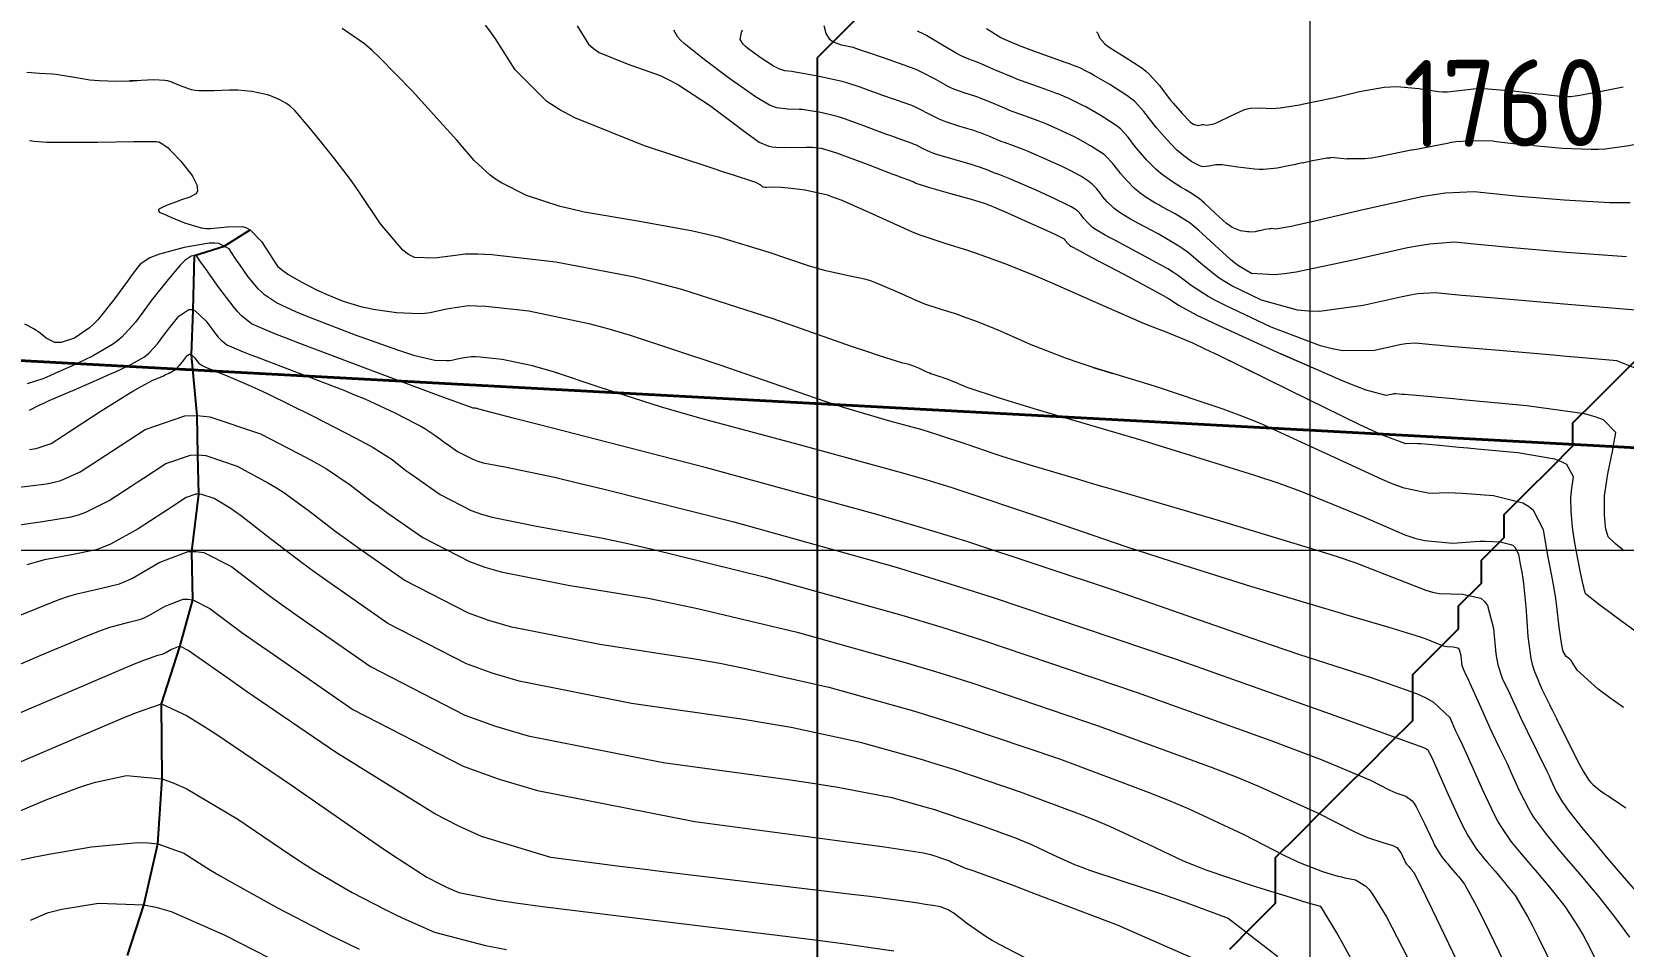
# Model space of a CAD drawing. Header units: millimetres. Extents: x 837475 to 838477, y 1189012 to 1191015.
# Drawn here: x 837820.7 to 837890.2, y 1189196.6 to 1189236.5 of the extents above; entities that cross this region are included whole.
import ezdxf

# ---------------------------------------------------------------- set-up
doc = ezdxf.new("R2010")
doc.units = ezdxf.units.MM
doc.header["$LTSCALE"] = 0.3
for name, color, linetype, lineweight in [('COORD', 253, 'Continuous', 20), ('CORREDORVIA', 94, 'Continuous', 40), ('DRENAJE', 5, 'Continuous', 25)]:
    doc.layers.add(name, color=color, linetype=linetype, lineweight=lineweight)
for name, color, linetype, lineweight, true_color in [('COTAS 10', 7, 'Continuous', 9, 0x6e3e2d), ('COTAS INT', 7, 'Continuous', 5, 0x9fa19f), ('Escorrentias', 7, 'Continuous', 25, 0x00a8ad)]:
    doc.layers.add(name, color=color, linetype=linetype, lineweight=lineweight, true_color=true_color)
doc.styles.get("Standard").update_dxf_attribs({"font": 'isocp2.shx', "bigfont": '@extfont2.shx'})

msp = doc.modelspace()

# ---------------------------------------------------------------- linework, layer by layer
at = {"layer": 'COORD'}
for p, q in [((837876.514, 1189013.872), (837876.514, 1191013.872)), ((837476.514, 1189213.872), (838476.514, 1189213.872))]:
    msp.add_line(p, q, dxfattribs=at)
at = {"layer": 'CORREDORVIA'}
msp.add_lwpolyline([(837918.48, 1189883.493), (837925.042, 1189453.383), (837902.497, 1189217.712), (837593.191, 1189234.399), (837666.017, 1189670.117), (837623.316, 1189818.024), (837548.503, 1190011.455), (837506.88, 1190461.595), (837936.282, 1190278.252), (837938.054, 1190355.403), (837933.054, 1190517.446), (837913.685, 1190646.739), (837916.913, 1190801.892), (837910.676, 1191000.965), (838213.029, 1190992.912), (838237.174, 1190821.339), (838237.001, 1190602.875), (838240.031, 1190437.198), (838238.102, 1190145.726), (838184.199, 1189898.277), (837758.842, 1190109.914), (837918.48, 1189883.493)], dxfattribs=at)
at = {"layer": 'COTAS 10'}
for points in [[(837891.015, 1189221.713), (837889.916, 1189222.143), (837888.255, 1189222.294), (837887.715, 1189222.342), (837887.14, 1189222.392), (837884.772, 1189222.594), (837882.634, 1189222.776), (837882.203, 1189222.814), (837881.843, 1189222.845), (837881.125, 1189222.913), (837880.692, 1189222.883), (837880.511, 1189222.854), (837880.304, 1189222.815), (837879.334, 1189222.599), (837877.946, 1189222.587), (837877.475, 1189222.678), (837876.966, 1189222.809), (837874.812, 1189223.622), (837872.815, 1189224.558), (837872.405, 1189224.766), (837872.056, 1189224.953), (837871.313, 1189225.443), (837870.769, 1189225.864), (837870.547, 1189226.007), (837870.294, 1189226.161), (837869.12, 1189226.812), (837867.982, 1189227.416), (837867.752, 1189227.54), (837867.558, 1189227.645), (837867.161, 1189227.869), (837867.007, 1189227.98), (837866.967, 1189228.014), (837866.927, 1189228.05), (837866.788, 1189228.19), (837866.663, 1189228.334), (837866.631, 1189228.372), (837866.601, 1189228.41), (837866.503, 1189228.539), (837866.384, 1189228.666), (837866.34, 1189228.702), (837866.292, 1189228.739), (837866.079, 1189228.876), (837865.696, 1189229.072), (837865.54, 1189229.146), (837865.363, 1189229.229), (837864.545, 1189229.6), (837863.73, 1189229.96), (837863.555, 1189230.035), (837863.401, 1189230.1), (837863.029, 1189230.247), (837862.799, 1189230.33), (837862.734, 1189230.355), (837862.67, 1189230.381), (837862.436, 1189230.48), (837862.073, 1189230.612), (837861.927, 1189230.659), (837861.762, 1189230.709), (837861.002, 1189230.929), (837860.243, 1189231.155), (837860.078, 1189231.21), (837859.934, 1189231.262), (837859.578, 1189231.423), (837859.309, 1189231.565), (837859.22, 1189231.605), (837859.124, 1189231.645), (837858.725, 1189231.79), (837858.194, 1189231.976), (837858.015, 1189232.042), (837857.822, 1189232.113), (837857.01, 1189232.42), (837856.163, 1189232.722), (837855.948, 1189232.79), (837855.741, 1189232.852), (837855.066, 1189233.016), (837854.479, 1189233.108), (837854.328, 1189233.124), (837854.182, 1189233.135), (837853.698, 1189233.14), (837853.206, 1189233.209), (837853.056, 1189233.261), (837852.899, 1189233.327), (837852.281, 1189233.683), (837851.536, 1189234.205), (837851.3, 1189234.376), (837851.05, 1189234.558), (837850.039, 1189235.311), (837849.169, 1189236.012), (837849.008, 1189236.162), (837848.882, 1189236.292), (837848.718, 1189236.604)], [(837867.186, 1189236.531), (837867.227, 1189236.48), (837867.241, 1189236.453), (837867.256, 1189236.422), (837867.317, 1189236.262), (837867.53, 1189236.014), (837867.64, 1189235.927), (837867.773, 1189235.831), (837868.437, 1189235.419), (837869.16, 1189234.945), (837869.33, 1189234.81), (837869.486, 1189234.674), (837869.939, 1189234.173), (837870.313, 1189233.675), (837870.418, 1189233.541), (837870.525, 1189233.409), (837870.92, 1189232.95), (837871.271, 1189232.599), (837871.349, 1189232.536), (837871.42, 1189232.488), (837871.61, 1189232.437), (837871.753, 1189232.467), (837871.794, 1189232.469), (837871.836, 1189232.47), (837871.994, 1189232.449), (837872.252, 1189232.488), (837872.357, 1189232.525), (837872.476, 1189232.574), (837873.027, 1189232.846), (837873.623, 1189233.112), (837873.77, 1189233.156), (837873.909, 1189233.189), (837874.348, 1189233.201), (837874.845, 1189233.18), (837875.021, 1189233.191), (837875.213, 1189233.209), (837876.048, 1189233.337), (837876.172, 1189233.363), (837877.024, 1189233.534), (837877.306, 1189233.595), (837877.593, 1189233.66), (837878.671, 1189233.919), (837879.745, 1189234.108), (837880.03, 1189234.128), (837880.309, 1189234.135), (837881.268, 1189234.042), (837882.114, 1189233.92), (837882.32, 1189233.908), (837882.515, 1189233.905), (837883.788, 1189234.045), (837884.023, 1189234.047), (837884.28, 1189234.04), (837885.388, 1189233.947), (837886.466, 1189233.822), (837886.704, 1189233.795), (837886.915, 1189233.772), (837887.462, 1189233.718), (837887.819, 1189233.704), (837887.911, 1189233.706), (837888, 1189233.711), (837888.298, 1189233.75), (837888.759, 1189233.842), (837888.951, 1189233.879), (837889.171, 1189233.922), (837890.199, 1189234.12)], [(837820.558, 1189231.778), (837820.763, 1189231.742), (837821.316, 1189231.71), (837821.59, 1189231.706), (837821.916, 1189231.703), (837823.529, 1189231.71), (837825.112, 1189231.726)], [(837824.923, 1189231.724), (837825.112, 1189231.726), (837825.419, 1189231.729), (837825.669, 1189231.732), (837826.097, 1189231.739), (837826.176, 1189231.723), (837826.206, 1189231.712), (837826.239, 1189231.698), (837826.388, 1189231.622), (837826.611, 1189231.449), (837826.691, 1189231.373), (837826.779, 1189231.286), (837827.164, 1189230.87), (837827.539, 1189230.412), (837827.621, 1189230.298), (837827.693, 1189230.189), (837827.875, 1189229.842), (837827.9, 1189229.57), (837827.874, 1189229.508), (837827.833, 1189229.452), (837827.566, 1189229.3), (837827.193, 1189229.177), (837827.087, 1189229.139), (837826.978, 1189229.1), (837826.572, 1189228.947), (837826.266, 1189228.803), (837826.22, 1189228.77), (837826.191, 1189228.739), (837826.228, 1189228.651), (837826.488, 1189228.535), (837826.6, 1189228.487), (837826.728, 1189228.431), (837827.336, 1189228.172), (837828.059, 1189227.961), (837828.26, 1189227.936), (837828.462, 1189227.925), (837829.194, 1189228.008), (837829.871, 1189228.017), (837830.038, 1189227.959), (837830.197, 1189227.877), (837830.695, 1189227.362), (837831.07, 1189226.782), (837831.152, 1189226.658), (837831.223, 1189226.55), (837831.399, 1189226.29), (837831.624, 1189226.089), (837831.727, 1189226.018), (837831.847, 1189225.94), (837832.425, 1189225.602), (837833.128, 1189225.24), (837833.326, 1189225.147), (837833.526, 1189225.057), (837834.262, 1189224.759), (837835.074, 1189224.513), (837835.322, 1189224.457), (837835.58, 1189224.405), (837836.597, 1189224.261), (837837.59, 1189224.218), (837837.834, 1189224.23), (837838.065, 1189224.254), (837838.783, 1189224.426), (837839.719, 1189224.559), (837840.085, 1189224.557), (837840.499, 1189224.539), (837842.383, 1189224.334), (837844.994, 1189223.781), (837845.867, 1189223.543), (837846.804, 1189223.268), (837850.729, 1189221.967), (837851.82, 1189221.589)], [(837850.729, 1189221.967), (837854.51, 1189220.655), (837855.357, 1189220.372), (837856.117, 1189220.125), (837858.14, 1189219.522), (837859.545, 1189219.139), (837859.915, 1189219.029), (837860.278, 1189218.918), (837861.521, 1189218.506), (837862.69, 1189218.103), (837863.005, 1189217.998), (837863.318, 1189217.896), (837864.418, 1189217.553), (837866.297, 1189216.997), (837867.1, 1189216.761), (837868.025, 1189216.49), (837872.39, 1189215.215), (837876.768, 1189213.891), (837877.702, 1189213.589), (837878.516, 1189213.315), (837880.451, 1189212.56), (837881.566, 1189212.117), (837881.863, 1189212.041), (837882.156, 1189211.985), (837883.17, 1189211.949), (837883.974, 1189211.777), (837884.134, 1189211.635), (837884.267, 1189211.453), (837884.522, 1189210.452), (837884.631, 1189209.341), (837884.672, 1189209.089), (837884.719, 1189208.861), (837884.926, 1189208.235), (837885.163, 1189207.757), (837885.228, 1189207.622), (837885.293, 1189207.485), (837885.523, 1189206.979), (837885.802, 1189206.373), (837885.897, 1189206.173), (837885.999, 1189205.96), (837886.435, 1189205.074), (837886.859, 1189204.213), (837886.955, 1189204.015), (837887.041, 1189203.835), (837887.274, 1189203.331), (837887.545, 1189202.856), (837887.656, 1189202.694), (837887.781, 1189202.519), (837888.364, 1189201.778), (837889.054, 1189200.95), (837889.248, 1189200.72), (837889.443, 1189200.49), (837890.156, 1189199.658), (837890.817, 1189198.883)], [(837819.878, 1189216.593), (837821.302, 1189216.772), (837821.63, 1189216.843), (837821.929, 1189216.923), (837822.769, 1189217.289), (837823.603, 1189217.833), (837823.898, 1189218.026), (837824.221, 1189218.236), (837825.619, 1189219.146), (837827.351, 1189219.743), (837827.884, 1189219.756), (837828.44, 1189219.703), (837830.645, 1189218.962), (837832.679, 1189217.905), (837833.129, 1189217.654), (837833.529, 1189217.42), (837834.565, 1189216.722), (837835.486, 1189216.016), (837835.815, 1189215.777), (837836.175, 1189215.519), (837837.739, 1189214.43), (837839.791, 1189213.372), (837840.459, 1189213.134), (837841.17, 1189212.919), (837844.098, 1189212.342), (837847.584, 1189211.771), (837848.647, 1189211.56), (837849.753, 1189211.325), (837854.098, 1189210.288), (837858.928, 1189208.939), (837860.34, 1189208.508), (837861.783, 1189208.052), (837867.26, 1189206.2), (837872.188, 1189204.39), (837873.285, 1189203.961), (837874.265, 1189203.563), (837876.838, 1189202.39), (837878.388, 1189201.6), (837878.723, 1189201.444), (837879.018, 1189201.315), (837879.742, 1189201.076), (837880.135, 1189200.97), (837880.222, 1189200.924), (837880.298, 1189200.872), (837880.491, 1189200.623), (837880.607, 1189200.373), (837880.634, 1189200.319), (837880.659, 1189200.272), (837880.733, 1189200.156), (837880.793, 1189200.083), (837880.827, 1189200.043), (837880.89, 1189199.97), (837880.954, 1189199.894), (837880.972, 1189199.872), (837880.991, 1189199.849), (837881.059, 1189199.763), (837881.556, 1189198.767), (837881.845, 1189198.17), (837882.2, 1189197.435), (837884.027, 1189193.621)], [(837864.398, 1189195.885), (837862.947, 1189196.632), (837862.618, 1189196.819), (837862.319, 1189196.998), (837861.501, 1189197.575), (837860.952, 1189198.002), (837860.823, 1189198.087), (837860.704, 1189198.157), (837860.358, 1189198.289), (837860.024, 1189198.338), (837859.913, 1189198.356), (837859.793, 1189198.376), (837859.293, 1189198.462), (837857.934, 1189198.648), (837857.273, 1189198.732), (837856.488, 1189198.829), (837848.362, 1189199.805), (837847.323, 1189199.933), (837846.347, 1189200.054), (837843.333, 1189200.438), (837840.302, 1189201.352), (837839.315, 1189201.807), (837838.262, 1189202.349), (837833.925, 1189205.037), (837830.045, 1189207.702), (837829.28, 1189208.23), (837828.65, 1189208.667), (837827.494, 1189209.487), (837827.212, 1189209.632), (837827.132, 1189209.643), (837827.052, 1189209.641), (837826.758, 1189209.529), (837826.485, 1189209.37), (837826.417, 1189209.339), (837826.354, 1189209.313), (837826.154, 1189209.264), (837825.427, 1189209), (837825.031, 1189208.839), (837824.55, 1189208.639), (837822.108, 1189207.596), (837819.645, 1189206.54)]]:
    msp.add_lwpolyline(points, dxfattribs=at)
at = {"layer": 'COTAS INT'}
for points in [[(837890.212, 1189206.995), (837889.606, 1189207.424), (837889.106, 1189207.793), (837888.185, 1189208.622), (837887.973, 1189208.979), (837887.92, 1189209.051), (837887.87, 1189209.11), (837887.709, 1189209.228), (837887.574, 1189209.448), (837887.541, 1189209.573), (837887.509, 1189209.725), (837887.405, 1189210.505), (837887.303, 1189211.41), (837887.272, 1189211.641), (837887.239, 1189211.864), (837887.109, 1189212.598), (837886.964, 1189213.343), (837886.921, 1189213.572), (837886.878, 1189213.811), (837886.714, 1189214.758), (837886.277, 1189215.602), (837886.061, 1189215.775), (837885.805, 1189215.923), (837884.536, 1189216.242), (837883.171, 1189216.35), (837882.853, 1189216.365), (837882.561, 1189216.374), (837881.725, 1189216.351), (837880.632, 1189216.578), (837880.178, 1189216.744), (837879.659, 1189216.954), (837877.237, 1189218.085), (837874.35, 1189219.402), (837873.538, 1189219.73), (837872.719, 1189220.041), (837869.717, 1189221.033), (837867.042, 1189221.85), (837866.431, 1189222.052), (837865.875, 1189222.243), (837864.333, 1189222.845), (837863.255, 1189223.324), (837862.993, 1189223.437), (837862.745, 1189223.542), (837861.98, 1189223.85), (837861.325, 1189224.09), (837861.147, 1189224.15), (837860.971, 1189224.209), (837860.348, 1189224.401), (837859.682, 1189224.629), (837859.478, 1189224.709), (837859.266, 1189224.798), (837858.432, 1189225.181), (837857.571, 1189225.548), (837857.343, 1189225.627), (837857.119, 1189225.695), (837856.346, 1189225.859), (837855.354, 1189226.077), (837854.992, 1189226.18), (837854.592, 1189226.301), (837852.831, 1189226.893), (837850.723, 1189227.536), (837850.104, 1189227.689), (837849.47, 1189227.832), (837847.052, 1189228.261), (837844.788, 1189228.651), (837844.25, 1189228.77), (837843.751, 1189228.893), (837842.273, 1189229.376), (837841.177, 1189229.923), (837840.92, 1189230.086), (837840.682, 1189230.254), (837839.988, 1189230.903), (837839.228, 1189231.786), (837838.949, 1189232.101), (837838.64, 1189232.446), (837837.275, 1189233.95), (837835.857, 1189235.405), (837835.515, 1189235.72), (837835.194, 1189235.997), (837834.216, 1189236.678)], [(837892.434, 1189209.079), (837890.019, 1189210.848), (837889.554, 1189211.193), (837889.178, 1189211.475), (837888.555, 1189211.97), (837888.493, 1189212.164), (837888.469, 1189212.256), (837888.444, 1189212.364), (837888.33, 1189212.893), (837888.21, 1189213.493), (837888.181, 1189213.647), (837888.153, 1189213.795), (837888.066, 1189214.285), (837887.997, 1189214.759), (837887.98, 1189214.897), (837887.965, 1189215.038), (837887.917, 1189215.573), (837887.91, 1189216.141), (837887.92, 1189216.303), (837887.934, 1189216.467), (837888.03, 1189217.079), (837887.735, 1189217.619), (837887.504, 1189217.738), (837887.207, 1189217.845), (837885.597, 1189218.121), (837883.811, 1189218.289), (837883.404, 1189218.328), (837883.035, 1189218.363), (837882.021, 1189218.461), (837881.352, 1189218.516), (837881.201, 1189218.524), (837881.065, 1189218.529), (837880.698, 1189218.523), (837879.757, 1189218.864), (837879.259, 1189219.088), (837878.658, 1189219.368), (837875.63, 1189220.848), (837872.557, 1189222.361), (837871.928, 1189222.662), (837871.395, 1189222.912), (837870.272, 1189223.39), (837869.492, 1189223.679), (837869.176, 1189223.81), (837868.816, 1189223.963), (837867.155, 1189224.699), (837865.376, 1189225.489), (837864.942, 1189225.676), (837864.533, 1189225.849), (837863.269, 1189226.359), (837862.188, 1189226.754), (837861.894, 1189226.854), (837861.603, 1189226.951), (837860.575, 1189227.269), (837859.475, 1189227.644), (837859.138, 1189227.777), (837858.788, 1189227.923), (837857.41, 1189228.556), (837856.063, 1189229.153), (837855.733, 1189229.276), (837855.422, 1189229.382), (837854.451, 1189229.612), (837853.713, 1189229.699), (837853.547, 1189229.714), (837853.398, 1189229.726), (837853.003, 1189229.736), (837852.768, 1189229.727), (837852.722, 1189229.727), (837852.683, 1189229.728), (837852.608, 1189229.738), (837852.57, 1189229.765), (837852.555, 1189229.776), (837852.537, 1189229.789), (837852.456, 1189229.85), (837852.354, 1189229.915), (837852.324, 1189229.93), (837852.292, 1189229.944), (837852.17, 1189229.986), (837851.365, 1189230.245), (837850.904, 1189230.396), (837850.339, 1189230.582), (837847.436, 1189231.537), (837844.392, 1189232.764), (837843.738, 1189233.121), (837843.166, 1189233.486), (837841.782, 1189234.862), (837840.943, 1189236.179), (837840.715, 1189236.505), (837840.488, 1189236.814)], [(837844.484, 1189236.79), (837844.977, 1189235.987), (837845.196, 1189235.799), (837845.451, 1189235.627), (837846.672, 1189235.133), (837848.109, 1189234.614), (837848.5, 1189234.427), (837848.889, 1189234.221), (837850.269, 1189233.318), (837851.431, 1189232.447), (837851.683, 1189232.26), (837851.903, 1189232.098), (837852.444, 1189231.71), (837852.865, 1189231.531), (837853.01, 1189231.5), (837853.167, 1189231.478), (837853.835, 1189231.463), (837854.491, 1189231.483), (837854.64, 1189231.482), (837854.775, 1189231.478), (837855.145, 1189231.442), (837855.624, 1189231.301), (837855.827, 1189231.232), (837856.06, 1189231.148), (837857.16, 1189230.737), (837858.233, 1189230.326), (837858.45, 1189230.244), (837858.633, 1189230.175), (837859.004, 1189230.038), (837859.135, 1189229.991), (837859.166, 1189229.977), (837859.196, 1189229.964), (837859.284, 1189229.918), (837859.562, 1189229.82), (837859.711, 1189229.775), (837859.89, 1189229.722), (837860.8, 1189229.464), (837861.709, 1189229.208), (837861.889, 1189229.157), (837862.038, 1189229.113), (837862.316, 1189229.026), (837862.39, 1189228.995), (837862.411, 1189228.986), (837862.431, 1189228.979), (837862.504, 1189228.952), (837862.788, 1189228.831), (837862.942, 1189228.764), (837863.127, 1189228.682), (837864.068, 1189228.263), (837865.012, 1189227.839), (837865.2, 1189227.754), (837865.357, 1189227.682), (837865.656, 1189227.539), (837865.736, 1189227.487), (837865.754, 1189227.473), (837865.771, 1189227.46), (837865.816, 1189227.412), (837865.853, 1189227.363), (837865.864, 1189227.349), (837865.876, 1189227.335), (837865.923, 1189227.28), (837865.975, 1189227.228), (837865.991, 1189227.214), (837866.006, 1189227.201), (837866.064, 1189227.159), (837866.454, 1189226.948), (837866.679, 1189226.828), (837866.954, 1189226.682), (837868.371, 1189225.934), (837869.806, 1189225.163), (837870.093, 1189225.003), (837870.332, 1189224.865), (837870.796, 1189224.56), (837871.569, 1189224.143), (837872.003, 1189223.935), (837872.533, 1189223.686), (837875.238, 1189222.454), (837877.223, 1189221.589)], [(837891.076, 1189224.338), (837887.777, 1189224.611), (837884.404, 1189224.899), (837883.72, 1189224.958), (837883.146, 1189225.009), (837881.978, 1189225.12), (837881.216, 1189225.068), (837880.898, 1189225.016), (837880.534, 1189224.948), (837878.83, 1189224.567), (837876.928, 1189224.305), (837876.438, 1189224.313), (837875.964, 1189224.354), (837874.387, 1189224.791), (837873.098, 1189225.43), (837872.807, 1189225.598), (837872.543, 1189225.762), (837871.829, 1189226.325), (837871.207, 1189226.863), (837871.001, 1189227.011), (837870.782, 1189227.159), (837869.869, 1189227.69), (837869.011, 1189228.149), (837868.825, 1189228.251), (837868.661, 1189228.342), (837868.258, 1189228.579), (837868.009, 1189228.759), (837867.943, 1189228.815), (837867.878, 1189228.872), (837867.652, 1189229.099), (837867.449, 1189229.333), (837867.398, 1189229.395), (837867.349, 1189229.456), (837867.19, 1189229.665), (837866.997, 1189229.872), (837866.926, 1189229.931), (837866.847, 1189229.99), (837866.502, 1189230.212), (837866.035, 1189230.462), (837865.88, 1189230.539), (837865.714, 1189230.619), (837865.022, 1189230.938), (837864.333, 1189231.238), (837864.168, 1189231.307), (837864.014, 1189231.369), (837863.554, 1189231.542), (837863.166, 1189231.682), (837863.058, 1189231.724), (837862.95, 1189231.767), (837862.556, 1189231.934), (837862.108, 1189232.111), (837861.965, 1189232.161), (837861.815, 1189232.211), (837861.203, 1189232.394), (837860.595, 1189232.588), (837860.446, 1189232.645), (837860.306, 1189232.704), (837859.871, 1189232.929), (837859.423, 1189233.166), (837859.273, 1189233.232), (837859.114, 1189233.299), (837858.447, 1189233.542), (837857.756, 1189233.778), (837857.58, 1189233.839), (837857.412, 1189233.899), (837856.861, 1189234.104), (837856.266, 1189234.296), (837856.069, 1189234.349), (837855.859, 1189234.402), (837854.987, 1189234.59), (837854.183, 1189234.738), (837854.016, 1189234.766), (837853.874, 1189234.788), (837853.561, 1189234.818), (837853.302, 1189234.903), (837853.193, 1189234.96), (837853.069, 1189235.031), (837852.484, 1189235.406), (837851.93, 1189235.812), (837851.825, 1189235.902), (837851.74, 1189235.983), (837851.605, 1189236.194), (837851.648, 1189236.419), (837851.675, 1189236.508), (837851.708, 1189236.609)], [(837890.342, 1189226.696), (837887.699, 1189226.888), (837885.032, 1189227.117), (837884.466, 1189227.167), (837883.976, 1189227.212), (837882.83, 1189227.326), (837881.74, 1189227.252), (837881.285, 1189227.178), (837880.764, 1189227.081), (837878.326, 1189226.536), (837875.909, 1189226.024), (837875.401, 1189225.947), (837874.963, 1189225.899), (837873.961, 1189225.96), (837873.381, 1189226.301), (837873.208, 1189226.429), (837873.031, 1189226.572), (837872.346, 1189227.208), (837871.644, 1189227.861), (837871.455, 1189228.015), (837871.269, 1189228.156), (837870.619, 1189228.568), (837870.039, 1189228.882), (837869.898, 1189228.962), (837869.765, 1189229.038), (837869.355, 1189229.288), (837869.01, 1189229.539), (837868.919, 1189229.615), (837868.829, 1189229.695), (837868.517, 1189230.009), (837868.236, 1189230.333), (837868.165, 1189230.418), (837868.097, 1189230.503), (837867.877, 1189230.792), (837867.61, 1189231.078), (837867.512, 1189231.159), (837867.403, 1189231.242), (837866.924, 1189231.549), (837866.374, 1189231.851), (837866.219, 1189231.931), (837866.065, 1189232.009), (837865.499, 1189232.275), (837864.935, 1189232.516), (837864.781, 1189232.578), (837864.627, 1189232.638), (837864.079, 1189232.837), (837863.534, 1189233.034), (837863.382, 1189233.093), (837863.23, 1189233.154), (837862.676, 1189233.388), (837862.143, 1189233.61), (837862.003, 1189233.663), (837861.867, 1189233.712), (837861.405, 1189233.859), (837860.947, 1189234.021), (837860.814, 1189234.081), (837860.678, 1189234.146), (837860.165, 1189234.435), (837859.536, 1189234.767), (837859.327, 1189234.859), (837859.103, 1189234.953), (837858.169, 1189235.294), (837857.317, 1189235.579), (837857.145, 1189235.637), (837857.001, 1189235.686), (837856.711, 1189235.787), (837856.542, 1189235.836), (837856.474, 1189235.853), (837856.397, 1189235.87), (837856.042, 1189235.943), (837855.687, 1189236.069), (837855.61, 1189236.12), (837855.542, 1189236.178), (837855.374, 1189236.446), (837855.287, 1189236.782)], [(837890.501, 1189229.058), (837890.073, 1189229.05), (837889.608, 1189229.054), (837887.62, 1189229.165), (837885.66, 1189229.335), (837885.212, 1189229.377), (837884.806, 1189229.415), (837883.683, 1189229.533), (837882.429, 1189229.477), (837881.941, 1189229.405), (837881.391, 1189229.31), (837878.894, 1189228.765), (837876.535, 1189228.206), (837876.071, 1189228.102), (837875.689, 1189228.02), (837874.996, 1189227.908), (837874.833, 1189227.923), (837874.785, 1189227.922), (837874.737, 1189227.919), (837874.554, 1189227.887), (837874.371, 1189227.843), (837874.322, 1189227.832), (837874.274, 1189227.821), (837874.108, 1189227.788), (837873.913, 1189227.775), (837873.847, 1189227.778), (837873.776, 1189227.784), (837873.475, 1189227.826), (837873.103, 1189227.979), (837872.986, 1189228.054), (837872.864, 1189228.143), (837872.376, 1189228.586), (837871.901, 1189229.043), (837871.788, 1189229.143), (837871.683, 1189229.23), (837871.368, 1189229.447), (837871.067, 1189229.616), (837870.971, 1189229.673), (837870.869, 1189229.735), (837870.452, 1189229.998), (837870.012, 1189230.318), (837869.895, 1189230.415), (837869.78, 1189230.517), (837869.382, 1189230.919), (837869.023, 1189231.332), (837868.932, 1189231.442), (837868.845, 1189231.549), (837868.565, 1189231.919), (837868.223, 1189232.284), (837868.097, 1189232.388), (837867.959, 1189232.493), (837867.347, 1189232.886), (837866.713, 1189233.241), (837866.559, 1189233.324), (837866.415, 1189233.399), (837865.977, 1189233.612), (837865.538, 1189233.794), (837865.394, 1189233.849), (837865.24, 1189233.907), (837864.604, 1189234.132), (837863.902, 1189234.386), (837863.706, 1189234.462), (837863.51, 1189234.54), (837862.796, 1189234.842), (837862.178, 1189235.109), (837862.041, 1189235.165), (837861.92, 1189235.213), (837861.606, 1189235.324), (837861.299, 1189235.455), (837861.182, 1189235.516), (837861.051, 1189235.588), (837860.459, 1189235.94), (837859.875, 1189236.292), (837859.749, 1189236.364), (837859.638, 1189236.425), (837859.363, 1189236.555)], [(837876.187, 1189230.801), (837875.982, 1189230.751), (837875.814, 1189230.713), (837875.649, 1189230.677), (837875.078, 1189230.563), (837874.478, 1189230.508), (837874.295, 1189230.509), (837874.105, 1189230.518), (837873.356, 1189230.612), (837872.677, 1189230.706), (837872.53, 1189230.715), (837872.402, 1189230.716), (837872.087, 1189230.658), (837871.852, 1189230.622), (837871.774, 1189230.637), (837871.69, 1189230.662), (837871.34, 1189230.843), (837870.936, 1189231.147), (837870.818, 1189231.25), (837870.699, 1189231.36), (837870.246, 1189231.828), (837869.809, 1189232.331), (837869.699, 1189232.465), (837869.594, 1189232.596), (837869.252, 1189233.046), (837868.836, 1189233.49), (837868.683, 1189233.617), (837868.514, 1189233.745), (837867.77, 1189234.223), (837867.052, 1189234.631), (837866.899, 1189234.716), (837866.766, 1189234.789), (837866.454, 1189234.95), (837866.14, 1189235.072), (837866.007, 1189235.121), (837865.853, 1189235.175), (837865.129, 1189235.426), (837864.282, 1189235.732), (837864.05, 1189235.821), (837863.82, 1189235.913), (837862.998, 1189236.26), (837862.372, 1189236.656)], [(837820.442, 1189234.762), (837820.998, 1189234.712), (837821.558, 1189234.686), (837821.721, 1189234.669), (837821.888, 1189234.648), (837822.519, 1189234.538), (837823.199, 1189234.429), (837823.397, 1189234.409), (837823.598, 1189234.393), (837824.359, 1189234.373), (837825.089, 1189234.385)], [(837859.961, 1189221.589), (837859.889, 1189221.613), (837859.818, 1189221.641), (837859.744, 1189221.672), (837859.453, 1189221.806), (837859.153, 1189221.934), (837859.074, 1189221.961), (837858.996, 1189221.985), (837858.726, 1189222.042), (837857.699, 1189222.359), (837857.144, 1189222.548), (837856.47, 1189222.779), (837853.059, 1189223.977), (837849.058, 1189225.259), (837848.014, 1189225.544), (837846.997, 1189225.799), (837843.554, 1189226.464), (837840.758, 1189226.774), (837840.15, 1189226.805), (837839.613, 1189226.811), (837838.274, 1189226.635), (837837.38, 1189226.662), (837837.124, 1189226.798), (837836.864, 1189226.988), (837835.897, 1189228.139), (837834.982, 1189229.499), (837834.756, 1189229.823), (837834.541, 1189230.124), (837833.863, 1189231.017), (837833.326, 1189231.679), (837833.199, 1189231.834), (837833.083, 1189231.977), (837832.744, 1189232.39), (837832.485, 1189232.698), (837832.419, 1189232.775), (837832.356, 1189232.848), (837832.148, 1189233.082), (837831.928, 1189233.284), (837831.857, 1189233.338), (837831.781, 1189233.39), (837831.473, 1189233.572), (837831.084, 1189233.73), (837830.959, 1189233.768), (837830.826, 1189233.803), (837830.279, 1189233.911), (837829.66, 1189233.971), (837829.48, 1189233.977), (837829.297, 1189233.979), (837828.607, 1189233.946), (837827.952, 1189233.94), (837827.791, 1189233.96), (837827.639, 1189233.988), (837827.161, 1189234.163), (837826.727, 1189234.346), (837826.601, 1189234.378), (837826.474, 1189234.402), (837825.995, 1189234.422), (837825.444, 1189234.396), (837825.271, 1189234.39), (837825.089, 1189234.385), (837824.923, 1189234.382)], [(837881.007, 1189231.368), (837879.525, 1189231.055), (837879.196, 1189231.005), (837878.901, 1189230.97), (837878.132, 1189230.975)], [(837881.007, 1189231.368), (837882.59, 1189231.678)], [(837882.982, 1189231.726), (837882.59, 1189231.678)], [(837882.982, 1189231.726), (837883.355, 1189231.758)], [(837884.535, 1189231.74), (837883.355, 1189231.758)], [(837884.535, 1189231.74), (837885.636, 1189231.619), (837885.958, 1189231.586)], [(837886.288, 1189231.554), (837885.958, 1189231.586)], [(837886.288, 1189231.554), (837887.541, 1189231.441), (837888.778, 1189231.392), (837889.097, 1189231.399), (837889.406, 1189231.416), (837890.44, 1189231.554), (837891.339, 1189231.737)], [(837876.187, 1189230.801), (837876.613, 1189230.903), (837877.241, 1189231.014), (837877.407, 1189231.025)], [(837877.571, 1189231.029), (837877.407, 1189231.025)], [(837877.571, 1189231.029), (837878.132, 1189230.975)], [(837843.683, 1189221.589), (837843.461, 1189221.662), (837842.984, 1189221.802), (837842.54, 1189221.923), (837841.212, 1189222.204), (837840.254, 1189222.308), (837840.043, 1189222.318), (837839.857, 1189222.319), (837839.381, 1189222.251), (837839.016, 1189222.163), (837838.898, 1189222.152), (837838.774, 1189222.145), (837838.269, 1189222.167), (837837.402, 1189222.371), (837837.05, 1189222.479), (837836.649, 1189222.61), (837834.798, 1189223.271), (837832.95, 1189223.979), (837832.551, 1189224.139), (837832.201, 1189224.285), (837831.344, 1189224.682), (837830.829, 1189225.036), (837830.694, 1189225.155), (837830.563, 1189225.283), (837830.118, 1189225.817), (837829.733, 1189226.365), (837829.639, 1189226.501), (837829.551, 1189226.63), (837829.28, 1189227.039), (837828.836, 1189227.271), (837828.64, 1189227.288), (837828.411, 1189227.285), (837827.32, 1189227.105), (837826.233, 1189226.802), (837826.007, 1189226.722), (837825.815, 1189226.644), (837825.391, 1189226.375), (837825.085, 1189225.975), (837824.966, 1189225.814), (837824.923, 1189225.756)], [(837835.857, 1189221.589), (837835.335, 1189221.783), (837832.374, 1189222.9), (837831.776, 1189223.132), (837831.274, 1189223.329), (837830.263, 1189223.761), (837829.811, 1189224.133), (837829.661, 1189224.292), (837829.502, 1189224.476), (837828.838, 1189225.345), (837828.243, 1189226.181), (837828.127, 1189226.344), (837828.032, 1189226.478), (837827.865, 1189226.717), (837827.809, 1189226.746), (837827.784, 1189226.748), (837827.755, 1189226.748), (837827.617, 1189226.725), (837827.363, 1189226.544), (837827.261, 1189226.444), (837827.146, 1189226.323), (837826.615, 1189225.704), (837826.019, 1189224.956), (837825.862, 1189224.753), (837825.709, 1189224.552), (837825.188, 1189223.84), (837824.923, 1189223.546)], [(837824.966, 1189225.814), (837824.833, 1189225.632), (837824.232, 1189224.792), (837823.545, 1189223.942), (837823.358, 1189223.753), (837823.173, 1189223.584), (837822.518, 1189223.144), (837821.937, 1189222.953), (837821.798, 1189222.943), (837821.669, 1189222.951), (837821.284, 1189223.131), (837820.945, 1189223.408), (837820.845, 1189223.476), (837820.743, 1189223.541), (837820.351, 1189223.747)], [(837824.923, 1189221.952), (837825.02, 1189221.996), (837825.547, 1189222.303), (837825.674, 1189222.398), (837825.791, 1189222.496), (837826.145, 1189222.888), (837826.469, 1189223.329), (837826.567, 1189223.458), (837826.67, 1189223.591), (837827.076, 1189224.099), (837827.52, 1189224.388), (837827.647, 1189224.384), (837827.776, 1189224.343), (837828.258, 1189223.889), (837828.7, 1189223.306), (837828.804, 1189223.184), (837828.9, 1189223.079), (837829.181, 1189222.841), (837829.798, 1189222.578), (837830.106, 1189222.457), (837830.473, 1189222.315), (837832.294, 1189221.629), (837832.399, 1189221.589)], [(837825.188, 1189223.84), (837824.598, 1189223.185), (837824.401, 1189223.02), (837824.19, 1189222.862), (837823.309, 1189222.349), (837822.39, 1189221.915), (837822.155, 1189221.807), (837821.929, 1189221.704), (837821.182, 1189221.375), (837820.462, 1189221.143)], [(837828.948, 1189221.589), (837828.525, 1189221.748), (837828.404, 1189221.795), (837828.303, 1189221.834), (837828.1, 1189221.921), (837828.007, 1189221.999), (837827.976, 1189222.034), (837827.941, 1189222.074), (837827.796, 1189222.265), (837827.638, 1189222.415), (837827.595, 1189222.428), (837827.553, 1189222.43), (837827.408, 1189222.334), (837827.274, 1189222.168), (837827.24, 1189222.124), (837827.208, 1189222.081), (837827.101, 1189221.936), (837826.985, 1189221.808), (837826.946, 1189221.775), (837826.905, 1189221.744), (837826.731, 1189221.643), (837826.613, 1189221.589)], [(837874.126, 1189221.589), (837872.557, 1189222.361)], [(837890.239, 1189213.841), (837890.03, 1189214.005), (837889.857, 1189214.146), (837889.536, 1189214.456), (837889.46, 1189214.698), (837889.442, 1189214.795), (837889.425, 1189214.906), (837889.374, 1189215.414), (837889.372, 1189216.05), (837889.385, 1189216.241), (837889.406, 1189216.438), (837889.531, 1189217.204), (837889.685, 1189217.974), (837889.723, 1189218.174), (837889.759, 1189218.368), (837889.875, 1189219.019), (837889.342, 1189219.571), (837888.969, 1189219.702), (837888.498, 1189219.823), (837885.984, 1189220.182), (837883.326, 1189220.431), (837882.765, 1189220.483), (837882.28, 1189220.528), (837881.157, 1189220.629), (837880.639, 1189220.673), (837880.534, 1189220.682), (837880.273, 1189220.706), (837880.168, 1189220.699), (837880.124, 1189220.692), (837880.074, 1189220.682), (837879.839, 1189220.63), (837878.965, 1189220.869), (837878.512, 1189221.043), (837877.967, 1189221.264), (837875.238, 1189222.454)], [(837820.554, 1189218.267), (837820.843, 1189218.32), (837821.499, 1189218.533), (837822.043, 1189218.888), (837822.262, 1189219.03), (837822.51, 1189219.191), (837823.649, 1189219.933), (837824.807, 1189220.667), (837825.066, 1189220.823), (837825.299, 1189220.959), (837825.918, 1189221.282), (837826.314, 1189221.453), (837826.406, 1189221.494), (837826.49, 1189221.532), (837826.731, 1189221.643)], [(837820.557, 1189219.99), (837820.985, 1189220.21), (837821.184, 1189220.301), (837821.417, 1189220.407), (837822.546, 1189220.899), (837823.749, 1189221.42), (837824.029, 1189221.543), (837824.286, 1189221.658), (837825.02, 1189221.996)], [(837828.525, 1189221.748), (837829.124, 1189221.522), (837830.148, 1189221.086), (837830.537, 1189220.906), (837830.972, 1189220.701), (837832.922, 1189219.748), (837834.823, 1189218.773), (837835.227, 1189218.554), (837835.577, 1189218.357), (837836.398, 1189217.828), (837837.009, 1189217.36), (837837.226, 1189217.201), (837837.465, 1189217.031), (837838.501, 1189216.309), (837839.862, 1189215.607), (837840.304, 1189215.449), (837840.776, 1189215.307), (837842.716, 1189214.925), (837845.543, 1189214.413), (837846.574, 1189214.19), (837847.712, 1189213.93), (837852.716, 1189212.697), (837858.678, 1189211.032), (837860.419, 1189210.501), (837862.2, 1189209.938), (837868.96, 1189207.651), (837874.793, 1189205.551), (837875.989, 1189205.106), (837877.003, 1189204.72), (837879.153, 1189203.819), (837879.977, 1189203.398), (837880.155, 1189203.315), (837880.312, 1189203.247), (837880.696, 1189203.12), (837880.97, 1189202.917), (837881.057, 1189202.8), (837881.148, 1189202.657), (837881.515, 1189201.922), (837881.871, 1189201.15), (837881.955, 1189200.983), (837882.033, 1189200.837), (837882.259, 1189200.48), (837882.445, 1189200.257), (837882.498, 1189200.194), (837882.55, 1189200.132), (837882.743, 1189199.908), (837882.941, 1189199.673), (837882.997, 1189199.604), (837883.054, 1189199.534), (837883.264, 1189199.269), (837883.787, 1189198.314), (837884.041, 1189197.809), (837884.342, 1189197.2), (837885.824, 1189194.131)], [(837832.294, 1189221.629), (837834.286, 1189220.859), (837834.762, 1189220.665), (837835.204, 1189220.479), (837836.524, 1189219.876), (837837.458, 1189219.398), (837837.656, 1189219.29), (837837.828, 1189219.193), (837838.231, 1189218.933), (837838.531, 1189218.703), (837838.638, 1189218.626), (837838.755, 1189218.542), (837839.264, 1189218.187), (837839.932, 1189217.843), (837840.149, 1189217.765), (837840.381, 1189217.695), (837841.334, 1189217.508), (837843.503, 1189217.056), (837844.501, 1189216.82), (837845.671, 1189216.535), (837851.334, 1189215.107), (837858.427, 1189213.126), (837860.499, 1189212.493), (837862.617, 1189211.824), (837870.66, 1189209.103), (837877.397, 1189206.712), (837878.692, 1189206.25), (837879.741, 1189205.876), (837881.468, 1189205.247), (837881.566, 1189205.197), (837881.587, 1189205.187), (837881.605, 1189205.179), (837881.651, 1189205.164), (837881.805, 1189204.864), (837881.892, 1189204.676), (837881.998, 1189204.442), (837882.539, 1189203.221), (837883.136, 1189201.927), (837883.276, 1189201.648), (837883.406, 1189201.403), (837883.785, 1189200.805), (837884.097, 1189200.43), (837884.273, 1189200.222), (837884.596, 1189199.845), (837884.929, 1189199.452), (837885.023, 1189199.337), (837885.118, 1189199.22), (837885.47, 1189198.775), (837886.017, 1189197.861), (837886.236, 1189197.448), (837886.484, 1189196.965), (837887.621, 1189194.642)], [(837889.417, 1189195.153), (837888.626, 1189196.73), (837888.432, 1189197.087), (837888.248, 1189197.408), (837887.675, 1189198.281), (837887.182, 1189198.905), (837887.048, 1189199.07), (837886.916, 1189199.231), (837886.449, 1189199.783), (837885.996, 1189200.311), (837885.75, 1189200.603), (837885.311, 1189201.129), (837884.857, 1189201.793), (837884.723, 1189202.026), (837884.586, 1189202.281), (837884.065, 1189203.377), (837883.6, 1189204.427), (837883.499, 1189204.653), (837883.41, 1189204.851), (837883.185, 1189205.33), (837883.011, 1189205.695), (837882.953, 1189205.82), (837882.89, 1189205.957), (837882.629, 1189206.541), (837881.926, 1189207.208), (837881.585, 1189207.398), (837881.18, 1189207.589), (837879.191, 1189208.299), (837876.022, 1189209.318), (837874.874, 1189209.705), (837873.609, 1189210.138), (837868.061, 1189212.079), (837861.472, 1189214.267), (837859.55, 1189214.855), (837857.586, 1189215.435), (837850.14, 1189217.468), (837843.915, 1189219.068), (837842.721, 1189219.375), (837841.757, 1189219.624), (837840.185, 1189220.034), (837840.117, 1189220.056), (837840.101, 1189220.061), (837840.086, 1189220.065), (837840.041, 1189220.075), (837840.009, 1189220.078), (837839.995, 1189220.078), (837839.979, 1189220.076), (837839.967, 1189220.073), (837839.941, 1189220.073), (837839.224, 1189220.337), (837838.778, 1189220.502), (837838.225, 1189220.707), (837835.335, 1189221.783)], [(837890.479, 1189196.956), (837889.881, 1189197.788), (837889.245, 1189198.59), (837889.073, 1189198.802), (837888.903, 1189199.009), (837888.303, 1189199.72), (837887.72, 1189200.401), (837887.56, 1189200.589), (837887.402, 1189200.777), (837886.838, 1189201.454), (837886.319, 1189202.156), (837886.189, 1189202.36), (837886.066, 1189202.568), (837885.67, 1189203.354), (837885.321, 1189204.131), (837885.227, 1189204.334), (837885.135, 1189204.532), (837884.81, 1189205.202), (837884.471, 1189205.905), (837884.368, 1189206.124), (837884.263, 1189206.353), (837883.852, 1189207.267), (837883.49, 1189208.08), (837883.416, 1189208.246), (837883.353, 1189208.386), (837883.218, 1189208.676), (837883.164, 1189208.838), (837883.152, 1189208.897), (837883.141, 1189208.963), (837883.113, 1189209.251), (837883.047, 1189209.51), (837883.013, 1189209.557), (837882.971, 1189209.594), (837882.763, 1189209.639), (837882.5, 1189209.648), (837882.424, 1189209.663), (837882.347, 1189209.682), (837882.058, 1189209.797), (837881.556, 1189209.993), (837881.345, 1189210.064), (837881.103, 1189210.142), (837879.968, 1189210.485), (837878.226, 1189211), (837877.601, 1189211.186), (837876.914, 1189211.391), (837873.92, 1189212.289), (837870.453, 1189213.372), (837869.469, 1189213.693), (837868.474, 1189214.023), (837864.791, 1189215.292), (837860.875, 1189216.592), (837859.733, 1189216.942), (837858.565, 1189217.287), (837854.14, 1189218.495), (837850.016, 1189219.596), (837849.039, 1189219.874), (837848.133, 1189220.14), (837845.457, 1189221.001), (837843.461, 1189221.662)], [(837859.889, 1189221.613), (837860.121, 1189221.534), (837860.338, 1189221.467), (837860.4, 1189221.447), (837860.462, 1189221.425), (837860.69, 1189221.342), (837860.957, 1189221.234), (837861.043, 1189221.198), (837861.135, 1189221.158), (837861.51, 1189220.992), (837862.933, 1189220.523), (837863.685, 1189220.294), (837864.593, 1189220.021), (837869.163, 1189218.675), (837874.044, 1189217.17), (837875.147, 1189216.797), (837876.143, 1189216.443), (837878.844, 1189215.322), (837880.659, 1189214.54), (837881.097, 1189214.4), (837881.507, 1189214.292), (837882.752, 1189214.18), (837883.716, 1189214.251), (837883.948, 1189214.26), (837884.166, 1189214.265), (837884.824, 1189214.241), (837885.287, 1189214.124), (837885.381, 1189214.07), (837885.46, 1189214.007), (837885.619, 1189213.699), (837885.679, 1189213.353), (837885.695, 1189213.266), (837885.711, 1189213.182), (837885.764, 1189212.91), (837885.814, 1189212.616), (837885.827, 1189212.518), (837885.841, 1189212.413), (837885.888, 1189211.975), (837885.938, 1189211.393), (837885.953, 1189211.196), (837885.968, 1189210.985), (837886.025, 1189210.097), (837886.156, 1189209.144), (837886.216, 1189208.892), (837886.288, 1189208.645), (837886.635, 1189207.795), (837886.974, 1189207.129), (837887.041, 1189206.998), (837887.095, 1189206.889), (837887.194, 1189206.69), (837887.283, 1189206.508), (837887.332, 1189206.41), (837887.39, 1189206.291), (837887.688, 1189205.693), (837888.025, 1189205.021), (837888.109, 1189204.855), (837888.189, 1189204.699), (837888.441, 1189204.211), (837888.698, 1189203.817), (837888.779, 1189203.72), (837888.866, 1189203.629), (837889.216, 1189203.346), (837889.804, 1189202.956), (837890.039, 1189202.798), (837890.307, 1189202.618)], [(837867.042, 1189221.85), (837867.898, 1189221.589)], [(837819.811, 1189214.937), (837821.133, 1189215.127), (837822.385, 1189215.328), (837822.706, 1189215.42), (837823.015, 1189215.527), (837824.039, 1189216.046), (837824.997, 1189216.671), (837825.264, 1189216.846), (837825.533, 1189217.021), (837826.51, 1189217.657), (837827.588, 1189218.029), (837827.92, 1189218.037), (837828.267, 1189218.004), (837829.639, 1189217.542), (837831.006, 1189216.803), (837831.349, 1189216.595), (837831.677, 1189216.385), (837832.732, 1189215.616), (837833.964, 1189214.673), (837834.403, 1189214.353), (837834.884, 1189214.008), (837836.976, 1189212.551), (837839.721, 1189211.136), (837840.614, 1189210.818), (837841.565, 1189210.531), (837845.48, 1189209.76), (837849.625, 1189209.128), (837850.72, 1189208.929), (837851.793, 1189208.72), (837855.48, 1189207.879), (837859.179, 1189206.846), (837860.26, 1189206.516), (837861.365, 1189206.167), (837865.56, 1189204.748), (837869.444, 1189203.302), (837870.354, 1189202.937), (837871.192, 1189202.586), (837873.617, 1189201.445), (837875.334, 1189200.561), (837875.725, 1189200.373), (837876.079, 1189200.209), (837877.052, 1189199.821), (837877.72, 1189199.629), (837877.881, 1189199.588), (837878.033, 1189199.553), (837878.495, 1189199.471), (837878.945, 1189199.194), (837879.089, 1189199.036), (837879.24, 1189198.843), (837879.857, 1189197.85), (837880.778, 1189196.065)], [(837879.582, 1189193.716), (837877.992, 1189196.593), (837877.682, 1189197.143), (837877.428, 1189197.585), (837876.983, 1189198.293), (837876.484, 1189198.436), (837876.197, 1189198.523), (837875.845, 1189198.631), (837874.036, 1189199.191), (837871.976, 1189199.892), (837871.466, 1189200.088), (837870.982, 1189200.285), (837869.453, 1189201.003), (837867.769, 1189201.795), (837867.188, 1189202.039), (837866.556, 1189202.293), (837863.86, 1189203.296), (837860.948, 1189204.281), (837860.181, 1189204.523), (837859.43, 1189204.752), (837856.862, 1189205.469), (837853.834, 1189206.115), (837852.794, 1189206.299), (837851.666, 1189206.485), (837846.862, 1189207.177), (837841.96, 1189208.143), (837840.769, 1189208.502), (837839.65, 1189208.901), (837836.213, 1189210.673), (837833.594, 1189212.497), (837832.991, 1189212.929), (837832.442, 1189213.329), (837830.899, 1189214.511), (837829.824, 1189215.351), (837829.569, 1189215.536), (837829.333, 1189215.701), (837828.634, 1189216.123), (837828.093, 1189216.304), (837827.956, 1189216.317), (837827.826, 1189216.314), (837827.401, 1189216.168), (837826.844, 1189215.805), (837826.631, 1189215.666), (837826.391, 1189215.509), (837825.31, 1189214.803), (837824.101, 1189214.131), (837823.781, 1189213.996), (837823.468, 1189213.883), (837822.388, 1189213.661), (837821.215, 1189213.453), (837820.842, 1189213.349), (837820.448, 1189213.225)], [(837819.937, 1189210.937), (837821.815, 1189211.696), (837822.238, 1189211.846), (837822.619, 1189211.969), (837823.644, 1189212.196), (837824.496, 1189212.403), (837824.769, 1189212.515), (837825.057, 1189212.649), (837826.228, 1189213.329), (837827.486, 1189213.809), (837827.829, 1189213.816), (837828.169, 1189213.77), (837829.378, 1189213.151), (837831.035, 1189211.892), (837831.658, 1189211.441), (837832.352, 1189210.947), (837835.451, 1189208.794), (837839.58, 1189206.665), (837840.924, 1189206.186), (837842.354, 1189205.755), (837848.245, 1189204.594), (837853.706, 1189203.843), (837854.867, 1189203.669), (837855.875, 1189203.51), (837858.245, 1189203.06), (837859.681, 1189202.659), (837860.101, 1189202.531), (837860.53, 1189202.395), (837862.159, 1189201.844), (837863.668, 1189201.283), (837864.021, 1189201.141), (837864.347, 1189201.004), (837865.289, 1189200.561), (837866.217, 1189200.137), (837866.534, 1189200.012), (837866.876, 1189199.885), (837868.328, 1189199.399), (837870.021, 1189198.845), (837870.514, 1189198.674), (837871.019, 1189198.496), (837872.934, 1189197.788), (837875.105, 1189196.116)], [(837818.88, 1189208.351), (837821.023, 1189209.267), (837823.183, 1189210.167), (837823.635, 1189210.342), (837824.023, 1189210.485), (837824.899, 1189210.73), (837825.425, 1189210.858), (837825.593, 1189210.927), (837825.771, 1189211.01), (837826.493, 1189211.429), (837827.269, 1189211.725), (837827.481, 1189211.73), (837827.691, 1189211.701), (837828.436, 1189211.319), (837829.843, 1189210.279), (837830.469, 1189209.835), (837831.198, 1189209.324), (837834.688, 1189206.915), (837839.51, 1189204.43), (837841.079, 1189203.87), (837842.749, 1189203.367), (837849.627, 1189202.012), (837855.747, 1189201.2), (837856.94, 1189201.039), (837857.916, 1189200.905), (837859.627, 1189200.651), (837859.932, 1189200.565), (837860.021, 1189200.538), (837860.113, 1189200.509), (837860.459, 1189200.392), (837860.78, 1189200.273), (837860.855, 1189200.242), (837860.924, 1189200.214), (837861.124, 1189200.119), (837861.322, 1189200.029), (837861.389, 1189200.003), (837861.462, 1189199.975), (837861.771, 1189199.872), (837862.948, 1189199.443), (837863.569, 1189199.21), (837864.317, 1189198.927), (837868.084, 1189197.495), (837871.933, 1189195.806)], [(837820.095, 1189204.592), (837822.341, 1189205.557), (837824.622, 1189206.524), (837825.09, 1189206.713), (837825.486, 1189206.869), (837826.325, 1189207.152), (837827.424, 1189206.645), (837827.984, 1189206.303), (837828.655, 1189205.874), (837832.005, 1189203.598), (837835.392, 1189201.25), (837836.087, 1189200.775), (837836.676, 1189200.377), (837837.926, 1189199.575), (837838.482, 1189199.287), (837838.634, 1189199.213), (837838.785, 1189199.141), (837839.322, 1189198.905), (837841.025, 1189198.577), (837841.912, 1189198.447), (837842.978, 1189198.302), (837848.324, 1189197.636), (837853.824, 1189196.969), (837854.987, 1189196.822), (837855.993, 1189196.691), (837858.324, 1189196.354)], [(837820.05, 1189202.431), (837821.239, 1189202.942), (837822.669, 1189203.491), (837823.057, 1189203.615), (837823.441, 1189203.727), (837824.799, 1189204.029), (837826.356, 1189203.871), (837826.865, 1189203.692), (837827.409, 1189203.455), (837829.657, 1189202.111), (837831.927, 1189200.569), (837832.485, 1189200.208), (837833.012, 1189199.874), (837834.66, 1189198.905), (837836.092, 1189198.163), (837836.483, 1189197.973), (837836.872, 1189197.789), (837838.255, 1189197.18), (837840.482, 1189196.591), (837841.403, 1189196.42)], [(837820.138, 1189200.327), (837820.717, 1189200.458), (837821.025, 1189200.516), (837821.397, 1189200.584), (837823.273, 1189200.906), (837825.287, 1189201.096), (837825.746, 1189201.08), (837826.162, 1189201.035), (837827.308, 1189200.623), (837828.462, 1189199.889), (837828.883, 1189199.64), (837829.348, 1189199.371), (837831.394, 1189198.236), (837833.702, 1189197.04), (837834.333, 1189196.733), (837834.959, 1189196.437)], [(837831.673, 1189195.721), (837829.102, 1189197.038), (837826.759, 1189198.061), (837826.151, 1189198.235), (837825.56, 1189198.362), (837823.571, 1189198.426), (837821.972, 1189198.163), (837821.628, 1189198.084), (837821.326, 1189198.002), (837820.588, 1189197.682)]]:
    msp.add_lwpolyline(points, dxfattribs=at)
at = {"layer": 'DRENAJE'}
for points in [[(837856.995, 1189237.41, 0), (837855.995, 1189236.41, 0), (837854.996, 1189235.41, 0)], [(837850.997, 1189151.439, 0), (837850.997, 1189154.438, 0), (837851.997, 1189155.437, 0), (837851.997, 1189157.437, 0), (837852.996, 1189158.436, 0), (837852.996, 1189159.436, 0), (837853.996, 1189160.436, 0), (837853.996, 1189163.435, 0), (837854.996, 1189164.434, 0), (837854.996, 1189167.433, 0), (837854.996, 1189235.41, 0)], [(837890.983, 1189222.415, 0), (837889.984, 1189221.415, 0), (837888.984, 1189220.415, 0), (837887.985, 1189219.416, 0), (837887.985, 1189218.416, 0), (837886.985, 1189217.416, 0), (837885.985, 1189216.417, 0), (837884.986, 1189215.417, 0), (837884.986, 1189214.417, 0), (837883.986, 1189213.418, 0), (837883.986, 1189212.418, 0), (837882.986, 1189211.418, 0), (837882.986, 1189210.419, 0), (837881.987, 1189209.419, 0), (837880.987, 1189208.419, 0), (837880.987, 1189206.42, 0), (837879.987, 1189205.42, 0), (837878.988, 1189204.421, 0), (837877.988, 1189203.421, 0), (837876.988, 1189202.421, 0), (837875.989, 1189201.422, 0), (837874.989, 1189200.422, 0), (837874.989, 1189198.423, 0), (837873.989, 1189197.423, 0), (837872.99, 1189196.423, 0)]]:
    msp.add_polyline3d(points, dxfattribs=at)
at = {"layer": 'Escorrentias'}
for p, q in [((837829.058, 1189227.155), (837830.197, 1189227.877)), ((837827.769, 1189226.748), (837829.058, 1189227.155)), ((837827.712, 1189224.363), (837827.769, 1189226.748)), ((837827.638, 1189222.415), (837827.712, 1189224.363)), ((837827.884, 1189219.756), (837827.638, 1189222.415)), ((837827.92, 1189218.037), (837827.884, 1189219.756)), ((837827.956, 1189216.317), (837827.92, 1189218.037)), ((837827.92, 1189218.037), (837827.92, 1189218.037)), ((837827.658, 1189213.812), (837827.956, 1189216.317)), ((837827.691, 1189211.701), (837827.658, 1189213.812)), ((837827.132, 1189209.643), (837827.691, 1189211.701)), ((837826.325, 1189207.152), (837827.132, 1189209.643)), ((837826.356, 1189203.871), (837826.325, 1189207.152)), ((837826.162, 1189201.035), (837826.356, 1189203.871)), ((837825.56, 1189198.362), (837826.162, 1189201.035)), ((837824.844, 1189196.151), (837825.56, 1189198.362))]:
    msp.add_line(p, q, dxfattribs=at)

# ---------------------------------------------------------------- texts
at = {"layer": 'COTAS 10', "insert": (837880.583, 1189231.488), "char_height": 3.8, "attachment_point": 7, "rotation": 0.3287}
msp.add_mtext('1760', dxfattribs=at)

doc.saveas('drawing.dxf')
